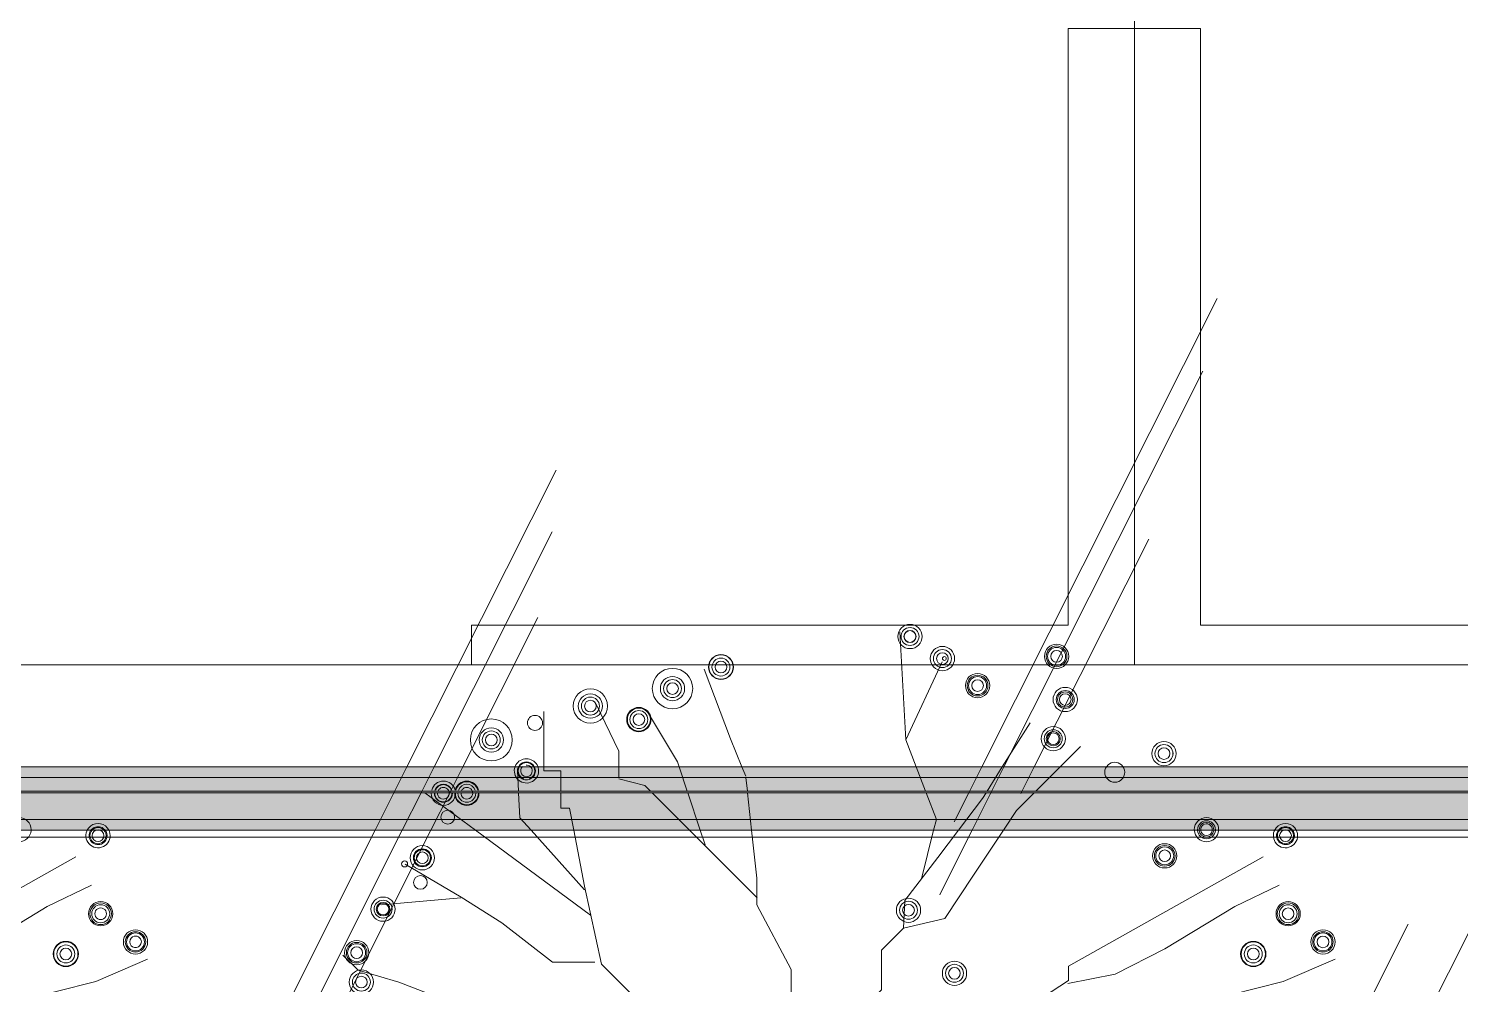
# Model space of a CAD drawing. Header units: millimetres. Extents: x 60855 to 206000, y 5274 to 78634.
# Drawn here: x 144676 to 145756, y 59114 to 59835 of the extents above; entities that cross this region are included whole.
import ezdxf

# ---------------------------------------------------------------- set-up
doc = ezdxf.new("R2010")
doc.units = ezdxf.units.MM
for name, color, linetype, lineweight in [('A-FLOR', 192, 'Continuous', 9), ('A-GLAZ-CURT', 52, 'Continuous', 9), ('A-GLAZ-CWMG', 51, 'Continuous', 9), ('C-PRKG', 70, 'Continuous', 9), ('G-IMPT', 8, 'Continuous', 9), ('L-PLNT-1', 253, 'Continuous', 9)]:
    doc.layers.add(name, color=color, linetype=linetype, lineweight=lineweight)
doc.layers.add('A-GLAZ-CWMG-2', color=51, linetype='Continuous', lineweight=9, transparency=0.5)
pattern_1 = [(63.321, (1491.9, 475.3), (-0.0046, 1263.6984), [441.959, -2386.58]), (63.321, (221.9, 475.3), (-0.0046, 1263.6984), [441.959, -2386.58]), (63.321, (2099.84, 719.4), (-0.0046, 1263.6984), [441.959, -2386.58]), (63.321, (829.84, 719.4), (-0.0046, 1263.6984), [441.959, -2386.58]), (63.321, (2007.8, 633.24), (-0.0046, 1263.6984), [441.959, -2386.58]), (63.321, (737.8, 633.24), (-0.0046, 1263.6984), [441.959, -2386.58]), (63.321, (1914, 1126.8), (-0.0046, 1263.6984), [214.813, -2613.726]), (63.321, (644, 1126.8), (-0.0046, 1263.6984), [214.813, -2613.726]), (63.321, (1852.7, 1050.4), (-0.0046, 1263.6984), [441.959, -2386.58]), (63.321, (582.7, 1050.4), (-0.0046, 1263.6984), [441.959, -2386.58]), (63.321, (1863.5, 1105.26), (-0.0046, 1263.6984), [441.959, -2386.58]), (63.321, (593.5, 1105.26), (-0.0046, 1263.6984), [441.959, -2386.58]), (63.321, (1351.1, 864.7), (-0.0046, 1263.6984), [441.959, -2386.58]), (63.321, (81.1, 864.7), (-0.0046, 1263.6984), [441.959, -2386.58]), (63.321, (1361.95, 929.3), (-0.0046, 1263.6984), [441.959, -2386.58]), (63.321, (91.95, 929.3), (-0.0046, 1263.6984), [441.959, -2386.58]), (63.321, (1364.87, 975.9), (-0.0046, 1263.6984), [441.959, -2386.58]), (63.321, (94.87, 975.9), (-0.0046, 1263.6984), [441.959, -2386.58])]

# ---------------------------------------------------------------- blocks, each defined once
blk = doc.blocks.new('xe oto1 - xe oto-V61-TKCS_NHÀ XE 1 - MẶT BẰNG MÁI')
at = {"layer": 'C-PRKG'}
for p, q in [((0, -4109.8), (0, -4980)), ((-50, -4500), (0, -4500)), ((-50, -4950), (-50, -4500)), ((0, -4500), (0, -4980)), ((-500, -4950), (-50, -4950)), ((-500, -4980), (-500, -4950))]:
    blk.add_line(p, q, dxfattribs=at)
blk = doc.blocks.new('xe oto1 - xe oto-V62-TKCS_NHÀ XE 1 - MẶT BẰNG MÁI')
at = {"layer": 'C-PRKG'}
for p, q in [((-2500, -4980), (-2500, -4109.8)), ((-2500, -4109.8), (-2500, -4500)), ((-2500, -4500), (-2500, -4109.8)), ((-2500, -4500), (-2450, -4500)), ((-2500, -4980), (-2500, -4500)), ((-2450, -4500), (-2450, -4950)), ((-2450, -4950), (-2000, -4950))]:
    blk.add_line(p, q, dxfattribs=at)
blk = doc.blocks.new('CAY SON LIEU - CAY SON LIEU_dwg-V86-TKCS_NHÀ XE 1 - MẶT BẰNG MÁI')
at = {"layer": 'G-IMPT', "flags": 128}
for points in [[(1352.6, 979.6), (1000.8, 781.7), (735.7, 632.7), (735.7, 587.2), (494.9, 429.6), (179.9, 251.9), (109.6, 278.7), (22.5, 278.7), (-7.7, 248.6), (39.2, 201.6), (126.3, 201.6), (223.5, 168.1), (223.5, 228.4), (407.7, 228.4), (679.1, 228.4), (860, 322.3), (1108, 322.3), (1148.2, 362.6), (1543.5, 396.1)], [(1402.8, 889), (1262.1, 822), (1041, 687.8), (883.5, 607.4), (732.7, 577.2)], [(1580.4, 654.3), (1416.2, 583.9), (1164.9, 520.2), (927.1, 449.8), (662.4, 419.6), (417.8, 392.8)]]:
    blk.add_lwpolyline(points, dxfattribs=at)
at = {"layer": 'G-IMPT'}
for centre, radius in [((1423.2, 1046.2), 18.5), ((1431.6, 798.7), 38.5), ((1431.6, 798.7), 34.3), ((1542, 709.4), 38.5), ((1542, 709.4), 32.4), ((1321.1, 671.1), 40.1), ((1321.1, 671.1), 38.5), ((1321.1, 671.1), 28.5), ((1321.1, 671.1), 18.5)]:
    blk.add_circle(centre, radius, dxfattribs=at)
for centre, radius, start, end in [((1172.7, 1065.1), 38.5, 0, 180), ((1172.7, 1065.1), 38.5, 183.9164, 356.0836), ((1423.2, 1046.2), 38.5, 139.6424, 360), ((1423.2, 1046.2), 38.5, 90, 139.6424), ((1423.2, 1046.2), 28.5, 125.4655, 360), ((1423.2, 1046.2), 25.5, 119.0182, 360), ((1423.2, 1046.2), 28.5, 54.5345, 125.4655), ((1423.2, 1046.2), 25.5, 60.9818, 119.0182), ((1423.2, 1046.2), 38.5, 40.3576, 90), ((1423.2, 1046.2), 25.5, 0, 60.9818), ((1423.2, 1046.2), 28.5, 0, 54.5345), ((1423.2, 1046.2), 38.5, 0, 40.3576), ((1431.6, 798.7), 28.5, 90, 270), ((1431.6, 798.7), 18.5, 0, 120), ((1431.6, 798.7), 28.5, 0, 90), ((1431.6, 798.7), 18.5, 120, 240), ((1431.6, 798.7), 18.5, 240, 360), ((1431.6, 798.7), 28.5, 270, 360), ((1542, 709.4), 28.5, 90, 360), ((1542, 709.4), 18.5, 0, 120), ((1542, 709.4), 28.5, 0, 90), ((1542, 709.4), 18.5, 120, 360)]:
    blk.add_arc(centre, radius, start, end, dxfattribs=at)
blk = doc.blocks.new('CAY SON LIEU - CAY BONG TRANG-V87-TKCS_NHÀ XE 1 - MẶT BẰNG MÁI')
at = {"xscale": 0.238, "yscale": 0.238, "zscale": 0.238}
blk.add_blockref('CAY SON LIEU - CAY SON LIEU_dwg-V86-TKCS_NHÀ XE 1 - MẶT BẰNG MÁI', (0, 0), dxfattribs=at)
blk = doc.blocks.new('CAY SON LIEU - CAY SON LIEU_dwg-V88-TKCS_NHÀ XE 1 - MẶT BẰNG MÁI')
at = {"layer": 'G-IMPT'}
for p, q in [((-927.6, 1264.1), (-927.6, 1439.8)), ((613.3, 1404.3), (525.4, 1264.1)), ((219.8, 1350.1), (252.7, 1264.1)), ((773, 1328.6), (708.5, 1264.1)), ((-1008.2, 1187.2), (-1011.6, 1251.7)), ((-689.9, 1230.7), (-689.9, 1264.1)), ((-607.7, 1205.2), (-689.9, 1226.6)), ((-473.2, 1187.2), (-498.8, 1264.1)), ((-288, 1234.8), (-300, 1264.1)), ((-282.8, 1187.2), (-287.6, 1230.7)), ((252.7, 1264.1), (282.1, 1187.2)), ((525.4, 1264.1), (477.2, 1187.2)), ((708.5, 1264.1), (631.6, 1187.2)), ((-1144.4, 1063.5), (-1305, 1182.2)), ((-589.7, 1187.2), (-607.7, 1205.2)), ((-541.3, 1138.8), (-584.7, 1182.2)), ((-432, 1063.5), (-471.5, 1182.2)), ((-269.1, 1063.5), (-282.2, 1182.2)), ((-465.9, 1063.5), (-541.3, 1138.8)), ((-780.5, 794.4), (-1144.4, 1063.5)), ((-799.1, 874.2), (-968.4, 1063.5)), ((-416.4, 1016.7), (-432, 1063.5)), ((307.8, 1063.5), (269.1, 908.9)), ((-1190.6, 848.8), (-1442.9, 827.3))]:
    blk.add_line(p, q, dxfattribs=at)
at = {"layer": 'G-IMPT', "flags": 128}
for points in [[(200.9, 1692), (219.8, 1350.1), (335.3, 1597.7)], [(-300, 1264.1), (-336.3, 1353.5), (-420.1, 1574.5)], [(-689.9, 1264.1), (-689.9, 1314.3), (-761.5, 1463.1)], [(-498.8, 1264.1), (-504, 1279.8), (-602.2, 1444.5)], [(-873.9, 1187.2), (-873.9, 1251.8), (-927.6, 1251.8), (-927.6, 1264.1)], [(-968.4, 1063.5), (-1003.6, 1102.8), (-1007.9, 1182.2)], [(-833.3, 1063.5), (-847, 1133.6), (-873.9, 1133.6), (-873.9, 1182.2)], [(284.1, 1182.2), (316.4, 1097.7), (307.8, 1063.5)], [(474.1, 1182.2), (462.5, 1163.8), (386.4, 1063.5)], [(626.6, 1182.2), (570.7, 1126.3), (529, 1063.5)], [(-428.3, 247.1), (-605.5, 499.6), (-745.1, 639.2), (-798.7, 886.4), (-833.3, 1063.5)], [(-251.8, 849.3), (-319.5, 917.1), (-445.7, 1043.2), (-465.9, 1063.5)], [(-143.6, 434.3), (-143.6, 518.8), (-143.6, 621.4), (-252.2, 826.6), (-252.2, 911.1), (-269.1, 1063.5)], [(529, 1063.5), (434.2, 920.8), (343.4, 784.1), (212.7, 753.4), (142, 682.7), (142, 557.7), (12.4, 428)], [(386.4, 1063.5), (321.1, 977.4), (217, 840.3), (212.7, 753.4)], [(-766.5, 644.7), (-900.7, 644.7), (-1061.2, 769.5), (-1190, 851.1), (-1367.7, 956.3)], [(1352.6, 979.6), (1000.8, 781.7), (735.7, 632.7), (735.7, 587.2), (494.9, 429.6), (179.9, 251.9), (109.6, 278.7), (22.5, 278.7), (-7.7, 248.6), (39.2, 201.6), (126.3, 201.6), (223.5, 168.1), (223.5, 228.4), (407.7, 228.4), (679.1, 228.4), (860, 322.3), (1108, 322.3), (1148.2, 362.6), (1543.5, 396.1)], [(1402.8, 889), (1262.1, 822), (1041, 687.8), (883.5, 607.4), (732.7, 577.2)], [(-423.4, 242.1), (-499.8, 227.8), (-1029.8, 442.9), (-1388, 581.5), (-1516.9, 619.7), (-1564.7, 667.5)], [(1580.4, 654.3), (1416.2, 583.9), (1164.9, 520.2), (927.1, 449.8), (662.4, 419.6), (417.8, 392.8)]]:
    blk.add_lwpolyline(points, dxfattribs=at)
at = {"layer": 'G-IMPT'}
for centre, radius in [((232.9, 1677.6), 38.5), ((232.9, 1677.6), 28.5), ((232.9, 1677.6), 19.3), ((232.9, 1677.6), 18.5), ((335.7, 1607.7), 38.5), ((335.7, 1607.7), 28.5), ((697.5, 1614.6), 38.5), ((697.5, 1614.6), 32.9), ((697.5, 1614.6), 28.5), ((-366.4, 1580.8), 39.3), ((-366.4, 1580.8), 38.5), ((-366.4, 1580.8), 28.5), ((-366.4, 1580.8), 18.5), ((335.7, 1607.7), 18.5), ((341.8, 1607.7), 6.08), ((697.5, 1614.6), 18.5), ((-520, 1512.5), 64), ((-520, 1512.5), 38.5), ((447.1, 1522), 38.5), ((447.1, 1522), 32.9), ((447.1, 1522), 28.5), ((-780.2, 1457), 54.3), ((-520, 1512.5), 28.5), ((-520, 1512.5), 18.5), ((447.1, 1522), 18.5), ((724.9, 1477.8), 38.5), ((724.9, 1477.8), 28.5), ((724.9, 1477.8), 24), ((-780.2, 1457), 38.5), ((-780.2, 1457), 28.5), ((-780.2, 1457), 18.5), ((-626.7, 1414.3), 38.5), ((724.9, 1477.8), 18.5), ((-1094.4, 1349.6), 66.5), ((-956, 1403.7), 23.9), ((-626.7, 1414.3), 36.5), ((-626.7, 1414.3), 28.5), ((-626.7, 1414.3), 18.5), ((-1094.4, 1349.6), 38.5), ((-1094.4, 1349.6), 28.5), ((-1094.4, 1349.6), 18.5), ((687, 1353.5), 38.5), ((687, 1353.5), 28.5), ((687, 1353.5), 22.4), ((687, 1353.5), 18.5), ((1038, 1306.4), 38.5), ((1038, 1306.4), 28.6), ((1038, 1306.4), 28.5), ((1038, 1306.4), 18.5), ((-1232.7, 1104.9), 21.8), ((1423.2, 1046.2), 18.5), ((-1313, 976), 38.5), ((-1313, 976), 28.5), ((-1313, 976), 25.8), ((1040.3, 982.3), 38.5), ((1040.3, 982.3), 32.8), ((1040.3, 982.3), 28.5), ((1040.3, 982.3), 18.5), ((-1369.3, 956.7), 9.71), ((-1313, 976), 18.5), ((-1319.3, 897.8), 21.7), ((-1437.5, 813.2), 38.5), ((-1437.5, 813.2), 28.5), ((-1437.5, 813.2), 21.6), ((-1437.5, 813.2), 18.5), ((228.1, 809.8), 38.5), ((228.1, 809.8), 28.5), ((228.1, 809.8), 18.5), ((1431.6, 798.7), 38.5), ((1431.6, 798.7), 34.3), ((1431.6, 798.7), 28.5), ((1431.6, 798.7), 18.5), ((1542, 709.4), 38.5), ((1542, 709.4), 32.4), ((1542, 709.4), 28.5), ((1542, 709.4), 18.5), ((-1521.3, 675.2), 38.5), ((-1521.3, 675.2), 32.5), ((-1521.3, 675.2), 28.5), ((-1521.3, 675.2), 18.5), ((1321.1, 671.1), 40.1), ((1321.1, 671.1), 38.5), ((1321.1, 671.1), 28.5), ((1321.1, 671.1), 18.5), ((373.9, 609.8), 38.5), ((373.9, 609.8), 28.5), ((-1506.3, 582), 38.5), ((-1506.3, 582), 28.5), ((-1506.3, 582), 18.5), ((373.9, 609.8), 18.5)]:
    blk.add_circle(centre, radius, dxfattribs=at)
for centre, radius, start, end in [((-983, 1251.6), 38.5, 29.2259, 150.7741), ((-983, 1251.6), 28.5, 39.4924, 140.5076), ((-983, 1251.6), 26.4, 42.6274, 137.3726), ((882, 1247.3), 31.7, 47.8634, 132.1366), ((-983, 1251.6), 38.5, 150.7741, 360), ((-983, 1251.6), 28.5, 140.5076, 360), ((-983, 1251.6), 26.4, 137.3726, 251.4978), ((-983, 1251.6), 18.5, 133.1364, 0), ((-983, 1251.6), 18.5, 0, 93.7271), ((-983, 1251.6), 26.4, 288.5022, 360), ((-983, 1251.6), 26.4, 0, 42.6274), ((-983, 1251.6), 28.5, 0, 39.4924), ((-983, 1251.6), 38.5, 0, 29.2259), ((882, 1247.3), 31.7, 132.1366, 180), ((882, 1247.3), 31.7, 180, 360), ((882, 1247.3), 31.7, 0, 47.8634), ((-1246.3, 1180.7), 38.5, 180, 360), ((-1246.3, 1180.7), 38.5, 15.2088, 164.7912), ((-1246.3, 1180.7), 28.5, 180, 0), ((-1246.3, 1180.7), 27.2, 180, 0), ((-1246.3, 1180.7), 28.5, 20.5513, 159.4487), ((-1246.3, 1180.7), 27.2, 21.4958, 158.5042), ((-1246.3, 1180.7), 18.5, 174.4328, 0), ((-1246.3, 1180.7), 18.5, 48.7744, 155.6128), ((-1246.3, 1180.7), 18.5, 11.1344, 48.7744), ((-1172, 1180.7), 38.5, 180, 360), ((-1172, 1180.7), 38.5, 15.2088, 164.7912), ((-1172, 1180.7), 36.5, 180, 360), ((-1172, 1180.7), 36.5, 16.0159, 163.9841), ((-1172, 1180.7), 28.5, 180, 0), ((-1172, 1180.7), 28.5, 20.5513, 159.4487), ((-1172, 1180.7), 18.5, 174.4328, 0), ((-1172, 1180.7), 18.5, 48.7744, 155.6128), ((-1172, 1180.7), 18.5, 11.1344, 48.7744), ((1172.7, 1065.1), 38.5, 0, 180), ((1172.7, 1065.1), 28.5, 0, 180), ((1172.7, 1065.1), 38.5, 183.9164, 356.0836), ((1172.7, 1065.1), 28.5, 185.2921, 354.7079), ((1172.7, 1065.1), 23.3, 0, 180), ((1172.7, 1065.1), 23.3, 186.4714, 353.5286), ((1172.7, 1065.1), 18.5, 0, 186.2799), ((1172.7, 1065.1), 18.5, 186.2799, 347.4402), ((1423.2, 1046.2), 38.5, 139.6424, 360), ((1423.2, 1046.2), 38.5, 40.3576, 139.6424), ((1423.2, 1046.2), 28.5, 125.4655, 360), ((1423.2, 1046.2), 25.5, 119.0182, 360), ((1423.2, 1046.2), 28.5, 54.5345, 125.4655), ((1423.2, 1046.2), 25.5, 60.9818, 119.0182), ((1423.2, 1046.2), 25.5, 0, 60.9818), ((1423.2, 1046.2), 28.5, 0, 54.5345), ((1423.2, 1046.2), 38.5, 0, 40.3576)]:
    blk.add_arc(centre, radius, start, end, dxfattribs=at)
blk = doc.blocks.new('CAY SON LIEU - CAY BONG TRANG-V89-TKCS_NHÀ XE 1 - MẶT BẰNG MÁI')
at = {"xscale": 0.238, "yscale": 0.238, "zscale": 0.238}
blk.add_blockref('CAY SON LIEU - CAY SON LIEU_dwg-V88-TKCS_NHÀ XE 1 - MẶT BẰNG MÁI', (0, 0), dxfattribs=at)
blk = doc.blocks.new('System Panel - Glazed-2599382-TKCS_NHÀ XE 1 - MẶT BẰNG MÁI')
at = {"layer": 'A-GLAZ-CURT'}
h = blk.add_hatch(dxfattribs=at)
h.set_pattern_fill('FP_15', color=256, style=0, pattern_type=2)
h.set_pattern_definition(pattern_1)
h.paths.add_polyline_path([(91952.6, 59230.5), (91952.6, 59258.8), (68947.6, 59258.8), (68947.6, 59230.5), (91717.1, 59230.5)])
h = blk.add_hatch(dxfattribs=at)
h.set_pattern_fill('FP_15', color=256, style=0, pattern_type=2)
h.set_pattern_definition(pattern_1)
h.paths.add_polyline_path([(91952.6, 58960.2), (91952.6, 59230.5), (68947.6, 59230.5), (68947.6, 58960.2), (91717.1, 58960.2)])
for p, q in [((69252.6, 59259.9), (74152.6, 59259.9)), ((91952.6, 59258.8), (68947.6, 59258.8))]:
    blk.add_line(p, q, dxfattribs=at)
blk = doc.blocks.new('System Panel - Glazed-2342062-TKCS_NHÀ XE 1 - MẶT BẰNG MÁI')
at = {"layer": 'A-GLAZ-CURT'}
h = blk.add_hatch(dxfattribs=at)
h.set_pattern_fill('FP_15', color=256, style=0, pattern_type=2)
h.set_pattern_definition(pattern_1)
h.paths.add_polyline_path([(91717.1, 59258.8), (91952.6, 59258.8), (91952.6, 59278.3), (68947.6, 59278.3), (68947.6, 59258.8), (90573.6, 59258.8)])
h.paths.add_polyline_path([(91952.6, 60225.5), (91952.6, 60253.8), (68947.6, 60253.8), (68947.6, 60225.5), (91717.1, 60225.5)])
h = blk.add_hatch(dxfattribs=at)
h.set_pattern_fill('FP_15', color=256, style=0, pattern_type=2)
h.set_pattern_definition(pattern_1)
h.paths.add_polyline_path([(91717.1, 59278.3), (91952.6, 59278.3), (91952.6, 60225.5), (68947.6, 60225.5), (68947.6, 59278.3), (90573.6, 59278.3)])
for p, q in [((74152.6, 59259.9), (69252.6, 59259.9)), ((68947.6, 59258.8), (91952.6, 59258.8))]:
    blk.add_line(p, q, dxfattribs=at)
blk = doc.blocks.new('Rectangular Mullion - 40 x 80mm-2340579-TKCS_NHÀ XE 1 - MẶT BẰNG MÁI')
at = {"layer": 'A-GLAZ-CWMG-2'}
for points in [[(91952.6, 59270.3), (91952.6, 59278.3), (68947.6, 59278.3), (68947.6, 59270.3), (91717.1, 59270.3)], [(91952.6, 59230.5), (91952.6, 59270.3), (68947.6, 59270.3), (68947.6, 59230.5), (91717.1, 59230.5)]]:
    blk.add_hatch(color=256, dxfattribs=at).paths.add_polyline_path(points)
at = {"layer": 'A-GLAZ-CWMG'}
for p, q in [((68947.6, 59278.3), (91952.6, 59278.3)), ((91952.6, 59270.3), (68947.6, 59270.3)), ((91952.6, 59238.5), (68947.6, 59238.5)), ((91952.6, 59230.5), (68947.6, 59230.5))]:
    blk.add_line(p, q, dxfattribs=at)

msp = doc.modelspace()

# ---------------------------------------------------------------- linework, layer by layer
at = {"layer": 'A-FLOR'}
for p, q in [((147950.1, 59355.3), (143070.1, 59355.3)), ((143120.1, 59225.3), (147950.1, 59225.3))]:
    msp.add_line(p, q, dxfattribs=at)

# ---------------------------------------------------------------- block references
at = {"layer": 'A-GLAZ-CURT'}
for name in ['System Panel - Glazed-2342062-TKCS_NHÀ XE 1 - MẶT BẰNG MÁI', 'System Panel - Glazed-2599382-TKCS_NHÀ XE 1 - MẶT BẰNG MÁI']:
    msp.add_blockref(name, (73807.5, 0), dxfattribs=at)
at = {"layer": 'A-GLAZ-CWMG'}
msp.add_blockref('Rectangular Mullion - 40 x 80mm-2340579-TKCS_NHÀ XE 1 - MẶT BẰNG MÁI', (73807.5, 0), dxfattribs=at)
at = {"layer": 'C-PRKG'}
for name, p in [('xe oto1 - xe oto-V61-TKCS_NHÀ XE 1 - MẶT BẰNG MÁI', (145510.1, 64335.3)), ('xe oto1 - xe oto-V62-TKCS_NHÀ XE 1 - MẶT BẰNG MÁI', (148010.1, 64335.3))]:
    msp.add_blockref(name, p, dxfattribs=at)
at = {"layer": 'L-PLNT-1'}
for name, p in [('CAY SON LIEU - CAY BONG TRANG-V87-TKCS_NHÀ XE 1 - MẶT BẰNG MÁI', (144389.5, 58977.4)), ('CAY SON LIEU - CAY BONG TRANG-V89-TKCS_NHÀ XE 1 - MẶT BẰNG MÁI', (145285.4, 58977.4))]:
    msp.add_blockref(name, p, dxfattribs=at)

doc.saveas('drawing.dxf')
